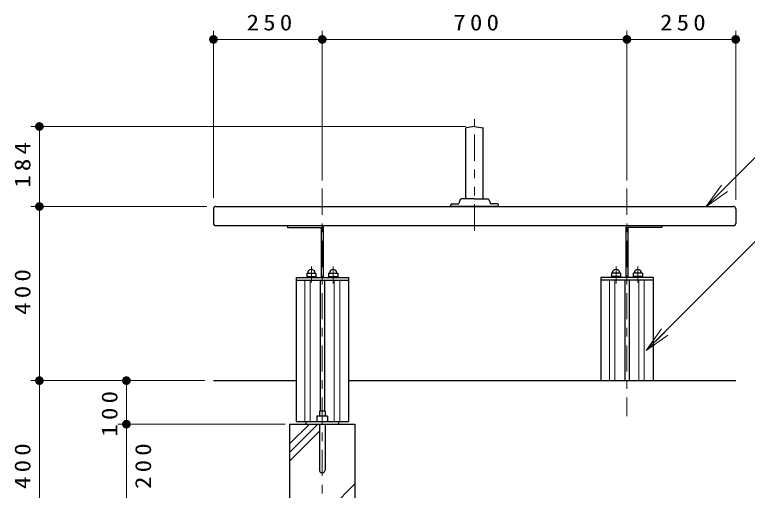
# Model space of a CAD drawing. Units: millimetres on the paper, scale 1:20. Extents: x -365 to 0, y 0 to 257.
# Drawn here: x -322.2 to -238, y 98.8 to 153.4 of the extents above; entities that cross this region are included whole.
import ezdxf

# ---------------------------------------------------------------- set-up
doc = ezdxf.new("R2010")
doc.units = ezdxf.units.MM
doc.linetypes.add('USER2', pattern=[6, 3, -1, 1, -1])
doc.linetypes.add('USER3', pattern=[8, 3, -1, 1, -1, 1, -1])
doc.layers.add('1_20', color=7, linetype='Continuous', lineweight=25)
doc.styles.add('ＭＳ ゴシック', font='')
doc.styles.get('ＭＳ ゴシック').set_extended_font_data('MS Gothic')

# ---------------------------------------------------------------- blocks, each defined once
blk = doc.blocks.new('filled_dot')
at = {"color": 0, "linetype": 'Continuous', "lineweight": -2, "const_width": 1.25}
blk.add_lwpolyline([(-0.625, 0, 1), (0.625, 0, 1)], format="xyb", close=True, dxfattribs=at)

msp = doc.modelspace()

# ---------------------------------------------------------------- linework, layer by layer
at = {"layer": '1_20', "lineweight": 13}
for p, q in [((-299.336, 132.353), (-299.336, 151.541)), ((-286.836, 134.353), (-286.836, 151.541)), ((-251.836, 134.353), (-251.836, 151.541)), ((-239.336, 132.103), (-239.336, 151.541)), ((-299.336, 150.541), (-286.836, 150.541)), ((-286.836, 150.541), (-251.836, 150.541)), ((-251.836, 150.541), (-239.336, 150.541)), ((-270.336, 140.541), (-320.336, 140.541)), ((-319.336, 131.353), (-319.336, 140.541)), ((-242.751, 131.318), (-240.984, 133.792)), ((-242.751, 131.318), (-240.63, 133.439)), ((-240.276, 133.085), (-242.751, 131.318)), ((-300.086, 131.353), (-320.336, 131.353)), ((-319.336, 111.353), (-319.336, 131.353)), ((-288.836, 122.903), (-288.836, 106.653)), ((-288.221, 122.903), (-288.221, 106.653)), ((-285.451, 122.903), (-285.451, 106.653)), ((-284.836, 122.903), (-284.836, 106.653)), ((-253.836, 122.903), (-253.836, 111.353)), ((-253.221, 122.903), (-253.221, 111.353)), ((-250.451, 122.903), (-250.451, 111.353)), ((-249.836, 122.903), (-249.836, 111.353)), ((-249.617, 114.814), (-247.848, 117.288)), ((-249.617, 114.814), (-247.495, 116.935)), ((-247.141, 116.581), (-249.617, 114.814)), ((-300.336, 111.353), (-320.336, 111.353)), ((-319.336, 91.353), (-319.336, 111.353)), ((-309.336, 106.353), (-309.336, 111.353)), ((-291.086, 106.353), (-310.336, 106.353)), ((-291.586, 106.353), (-310.336, 106.353)), ((-309.336, 96.353), (-309.336, 106.353)), ((-290.586, 103.096), (-287.329, 106.353)), ((-290.586, 104.086), (-288.319, 106.353)), ((-290.586, 102.106), (-287.154, 105.538)), ((-286.236, 96.353), (-283.086, 99.503))]:
    msp.add_line(p, q, dxfattribs=at)
at = {"layer": '1_20', "linetype": 'USER3', "lineweight": 13}
msp.add_line((-269.336, 128.604), (-269.336, 141.396), dxfattribs=at)
at = {"layer": '1_20'}
for p, q in [((-270.336, 132.228), (-270.336, 140.348)), ((-269.336, 140.541), (-270.293, 140.397)), ((-269.336, 140.541), (-268.379, 140.397)), ((-268.336, 132.228), (-268.336, 140.348)), ((-270.974, 132.164), (-271.155, 131.685)), ((-269.336, 132.228), (-270.88, 132.228)), ((-269.336, 132.228), (-267.792, 132.228)), ((-267.698, 132.164), (-267.517, 131.685)), ((-299.086, 131.353), (-239.586, 131.353)), ((-272.086, 131.353), (-272.075, 131.558)), ((-266.586, 131.353), (-272.086, 131.353)), ((-271.975, 131.653), (-271.202, 131.653)), ((-266.697, 131.653), (-267.47, 131.653)), ((-266.586, 131.353), (-266.597, 131.558)), ((-299.336, 131.103), (-299.336, 129.403)), ((-239.336, 131.103), (-239.336, 129.403)), ((-299.086, 129.153), (-239.586, 129.153)), ((-290.836, 129.153), (-290.836, 128.928)), ((-290.836, 128.928), (-286.949, 128.928)), ((-286.949, 128.928), (-286.949, 123.203)), ((-286.724, 128.928), (-286.724, 123.203)), ((-251.949, 128.928), (-251.949, 123.203)), ((-247.836, 128.928), (-251.724, 128.928)), ((-251.724, 128.928), (-251.724, 123.203)), ((-247.836, 129.153), (-247.836, 128.928)), ((-289.836, 123.203), (-289.836, 106.653)), ((-289.836, 123.203), (-283.836, 123.203)), ((-289.836, 122.903), (-283.836, 122.903)), ((-288.611, 123.703), (-288.611, 123.203)), ((-288.611, 123.703), (-287.561, 123.703)), ((-288.611, 123.303), (-287.561, 123.303)), ((-287.561, 123.703), (-287.561, 123.203)), ((-287.086, 122.903), (-287.086, 107.841)), ((-286.586, 122.903), (-286.586, 107.841)), ((-286.111, 123.703), (-285.061, 123.703)), ((-286.111, 123.703), (-286.111, 123.203)), ((-286.111, 123.303), (-285.061, 123.303)), ((-285.061, 123.703), (-285.061, 123.203)), ((-283.836, 123.203), (-283.836, 106.653)), ((-254.836, 123.203), (-254.836, 111.353)), ((-248.836, 123.203), (-254.836, 123.203)), ((-248.836, 122.903), (-254.836, 122.903)), ((-252.561, 123.703), (-253.611, 123.703)), ((-253.611, 123.703), (-253.611, 123.203)), ((-252.561, 123.303), (-253.611, 123.303)), ((-252.561, 123.703), (-252.561, 123.203)), ((-252.086, 122.903), (-252.086, 111.353)), ((-251.586, 122.903), (-251.586, 111.353)), ((-251.111, 123.703), (-251.111, 123.203)), ((-250.061, 123.703), (-251.111, 123.703)), ((-250.061, 123.303), (-251.111, 123.303)), ((-250.061, 123.703), (-250.061, 123.203)), ((-248.836, 123.203), (-248.836, 111.353)), ((-299.336, 111.353), (-289.836, 111.353)), ((-283.836, 111.353), (-239.336, 111.353)), ((-287.154, 107.841), (-287.154, 107.268)), ((-286.519, 107.841), (-287.154, 107.841)), ((-286.519, 107.841), (-286.519, 107.268)), ((-286.231, 107.268), (-287.441, 107.268)), ((-287.441, 107.268), (-287.441, 106.674)), ((-286.231, 107.268), (-286.231, 106.653)), ((-290.586, 106.353), (-283.086, 106.353)), ((-290.586, 106.353), (-290.586, 96.353)), ((-290.086, 106.353), (-283.586, 106.353)), ((-289.836, 106.653), (-283.836, 106.653)), ((-288.711, 106.653), (-288.711, 106.353)), ((-287.154, 106.353), (-287.154, 101.069)), ((-286.519, 106.353), (-286.519, 101.069)), ((-284.961, 106.653), (-284.961, 106.353)), ((-283.086, 106.353), (-283.086, 96.353))]:
    msp.add_line(p, q, dxfattribs=at)
at = {"layer": '1_20', "linetype": 'USER2', "lineweight": 13}
for p, q in [((-286.836, 133.403), (-286.836, 89.971)), ((-251.836, 133.403), (-251.836, 107.278)), ((-288.086, 124.479), (-288.086, 122.64)), ((-285.586, 124.479), (-285.586, 122.501)), ((-253.086, 124.479), (-253.086, 122.501)), ((-250.586, 124.479), (-250.586, 122.64))]:
    msp.add_line(p, q, dxfattribs=at)
at = {"layer": '1_20', "lineweight": 13}
for points in [[(-242.751, 131.318), (-236.864, 137.205), (-200.85, 137.205)], [(-249.617, 114.814), (-236.795, 127.626), (-212.529, 127.626)]]:
    msp.add_lwpolyline(points, dxfattribs=at)
at = {"layer": '1_20'}
for centre, radius, start, end in [((-270.286, 140.348), 0.05, 98.53077, 180), ((-268.386, 140.348), 0.05, 0, 81.46923), ((-270.88, 132.128), 0.1, 90, 159.20314), ((-267.792, 132.128), 0.1, 20.79686, 90), ((-299.086, 131.103), 0.25, 90, 180), ((-271.975, 131.553), 0.1, 90, 177), ((-271.202, 131.703), 0.05, 270, 339.20314), ((-267.47, 131.703), 0.05, 200.79686, 270), ((-266.697, 131.553), 0.1, 3, 90), ((-239.586, 131.103), 0.25, 0, 89.99998), ((-299.086, 129.403), 0.25, 179.99999, 270), ((-286.949, 128.928), 0.225, 0, 90), ((-251.724, 128.928), 0.225, 90, 180), ((-239.586, 129.403), 0.25, 270, 0.00001), ((-288.086, 123.703), 0.425, 0, 180), ((-285.586, 123.703), 0.425, 0, 180), ((-253.086, 123.703), 0.425, 360, 180), ((-250.586, 123.703), 0.425, 360, 180), ((-286.836, 101.069), 0.318, 179.99998, 0)]:
    msp.add_arc(centre, radius, start, end, dxfattribs=at)

# ---------------------------------------------------------------- block references
at = {"layer": '1_20', "lineweight": 13, "xscale": 0.4, "yscale": 0.4}
msp.add_blockref('filled_dot', (-299.336, 150.541), dxfattribs=at)
for p, rotation in [((-286.836, 150.541), 180), ((-251.836, 150.541), 180), ((-239.336, 150.541), 180), ((-319.336, 140.541), 270), ((-319.336, 131.353), 270), ((-319.336, 131.353), 90), ((-319.336, 111.353), 270), ((-309.336, 111.353), 270), ((-309.336, 106.353), 90), ((-309.336, 106.353), 270)]:
    msp.add_blockref('filled_dot', p, dxfattribs=dict(at, rotation=rotation))

# ---------------------------------------------------------------- texts
at = {"layer": '1_20', "char_height": 1.833, "attachment_point": 8, "style": 'ＭＳ ゴシック'}
for s, insert in [('\\T1.33;\\W1.15;250', (-292.671, 151.541)), ('\\T1.33;\\W1.15;700', (-268.919, 151.541)), ('\\T1.33;\\W1.15;250', (-245.171, 151.541))]:
    msp.add_mtext(s, dxfattribs=dict(at, insert=insert))
at = {"layer": '1_20', "char_height": 1.833, "rotation": 90, "style": 'ＭＳ ゴシック'}
for s, insert, attachment_point in [('\\T1.33;\\W1.15;184', (-320.336, 136.364), 8), ('\\T1.33;\\W1.15;400', (-320.336, 121.77), 8), ('\\T1.33;\\W1.15;100', (-310.336, 107.779), 8), ('\\T1.33;\\W1.15;400', (-320.336, 101.77), 8), ('\\T1.33;\\W1.15;200', (-308.336, 101.77), 2)]:
    msp.add_mtext(s, dxfattribs=dict(at, insert=insert, attachment_point=attachment_point))

doc.saveas('drawing.dxf')
